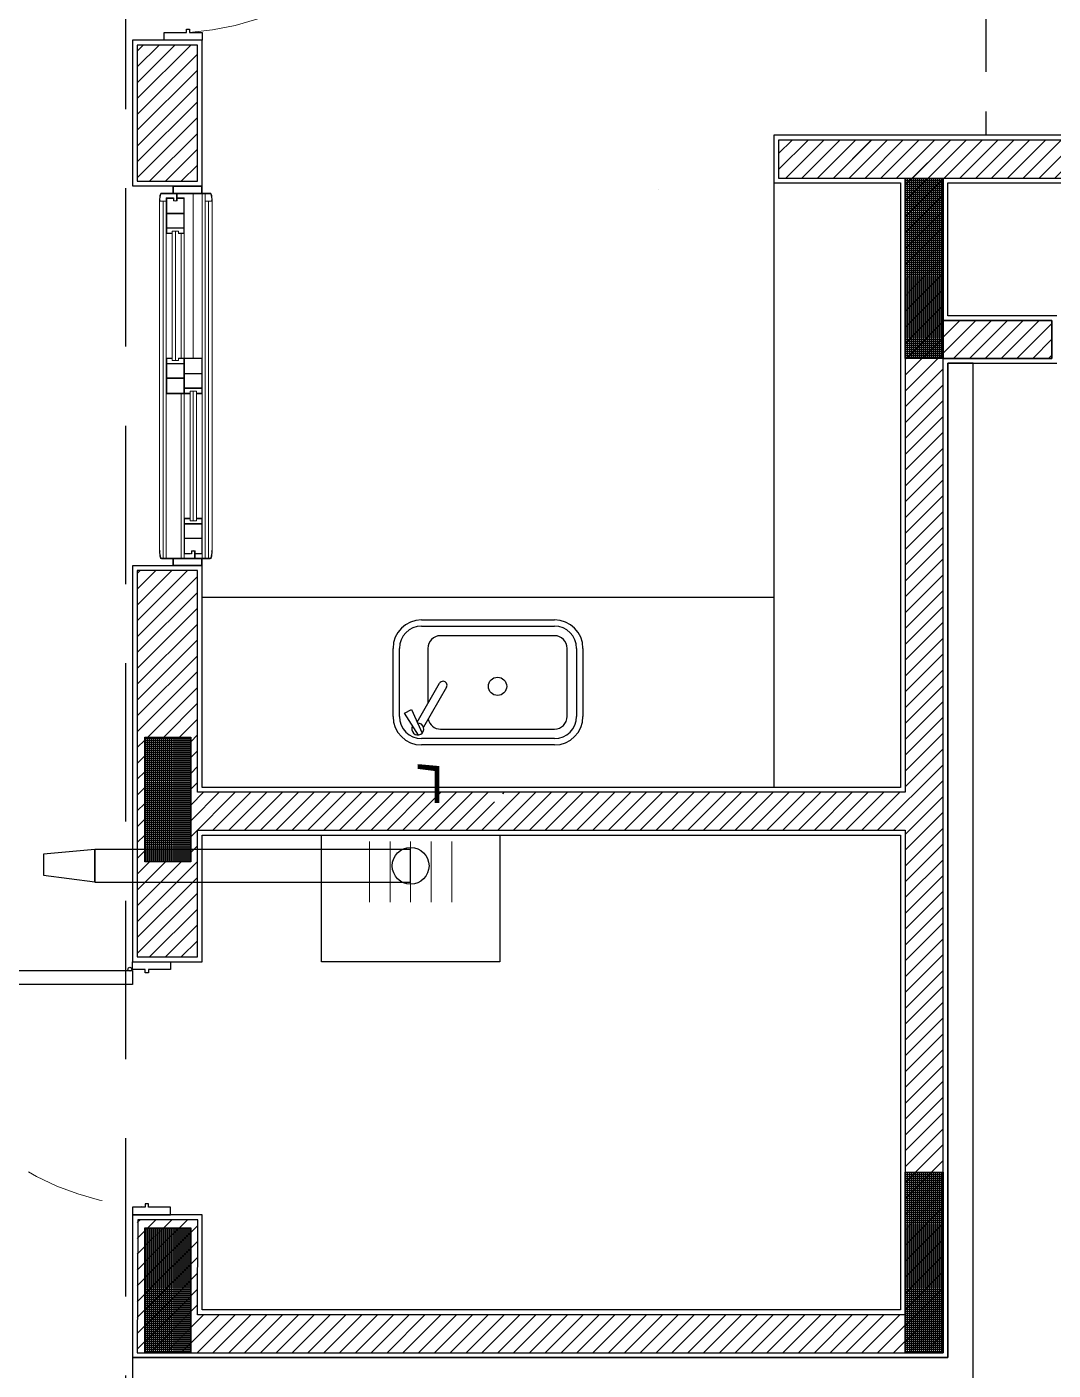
# Model space of a CAD drawing. Extents: x 233 to 569, y -241 to -74.
# Drawn here: x 283.448 to 286.691, y -182.064 to -177.822 of the extents above; entities that cross this region are included whole.
import ezdxf

# ---------------------------------------------------------------- set-up
doc = ezdxf.new("R2010")
doc.units = 0
doc.header["$MEASUREMENT"] = 0
doc.linetypes.add('DASHED2', pattern=[9.524999999999999, 6.35, -3.175])
doc.linetypes.add('TRAZOS', pattern=[0.75, 0.5, -0.25])
for name, color, linetype in [('2D 00 TERRENO RETIROS', 205, 'CONTINUOUS'), ('2D N 0 INST SANIT AGUA CALIENTE', 10, 'DASHED2'), ('2D N 0 INST SANIT AGUA FRIA', 170, 'DASHED2'), ('2D N 0 PB ABER CORTE', 1, 'CONTINUOUS'), ('2D N 0 PB AMOB COCINAS LAVADEROS', 6, 'CONTINUOUS'), ('2D N 0 PB INST SANIT ART', 7, 'CONTINUOUS'), ('2D N 0 PB MUROS MAMP', 1, 'CONTINUOUS'), ('2D N 0 PB MUROS MAMP HATCH', 10, 'CONTINUOUS'), ('2D N 0 PB MUROS REVOQUES', 7, 'CONTINUOUS'), ('2D N 0 PB PROYECCIONES', 7, 'CONTINUOUS'), ('2D N 0 PB REVESTIMIENTO MURETE PIEDRA', 5, 'CONTINUOUS'), ('2D N 00 EST PL COL BORDES', 7, 'CONTINUOUS'), ('2D N 00 EST PL COL HATCH', 92, 'CONTINUOUS')]:
    doc.layers.add(name, color=color, linetype=linetype)
for name, color, linetype, lineweight in [('2D N 0 PB ABER VISTA', 1, 'CONTINUOUS', 9), ('2D N 0 PB INST CALEF CIRCUITO ADIC', 102, 'CONTINUOUS', 0), ('2D VER BORRAR', 241, 'CONTINUOUS', 0)]:
    doc.layers.add(name, color=color, linetype=linetype, lineweight=lineweight)
doc.layers.get('2D N 0 INST SANIT AGUA FRIA').off()
pattern_1 = [(45, (280.6113246150923, -54.48400436863506), (-0.02499999995804921, 0.02499999995804921), [])]
pattern_2 = [(90, (280.6113246150923, -54.48400436863506), (-0.006350000000000027, 1.798808600003241e-18), []), (180, (280.6113246150923, -54.48400436863506), (-2.187633958732528e-18, -0.006350000000000027), [])]

# ---------------------------------------------------------------- blocks, each defined once
blk = doc.blocks.new('Cañilla AF-AC')
at = {"layer": '2D N 0 INST SANIT AGUA CALIENTE', "ltscale": 0.01, "const_width": 0.015}
blk.add_lwpolyline([(-2.167155344068306e-13, 0), (-0.06071651114059406, -1.56319401867222e-13), (-0.06071651114093513, 0.115000000000137)], dxfattribs=at)

msp = doc.modelspace()

# ---------------------------------------------------------------- hatches: boundary and pattern name
at = {"layer": '2D N 0 PB MUROS MAMP HATCH'}
h = msp.add_hatch(dxfattribs=at)
h.set_pattern_fill('JIS_WOOD', color=256, scale=0.05)
h.set_pattern_definition(pattern_1)
h.paths.add_polyline_path([(283.9873011964635, -180.3590768766178), (284.1749058130001, -180.3590768766178), (284.1749058130001, -180.2390768766178), (283.9873013841529, -180.2390768766178), (283.9873013841529, -179.5390768699974), (283.7973025462808, -179.5390768832382), (283.7973073798447, -180.7590769346999), (283.9873029084052, -180.759076934752)])
h.paths.add_polyline_path([(283.8210080448963, -180.4590768578784), (283.8210080448963, -180.0646427244409), (283.9660080448963, -180.0646427644997), (283.9660080448963, -180.4590768979372)], flags=16)
edge = h.paths.add_edge_path()
edge.add_line((286.3434523215224, -178.8689936821121), (286.6869492247222, -178.8689915933986))
edge.add_line((286.6869492247222, -178.8689915933986), (286.6869480087179, -178.7489899409746))
edge.add_line((286.6869480087179, -178.7489899409746), (286.3434533994541, -178.7489920296742))
edge.add_line((286.3434533994541, -178.7489920296742), (286.3434547847517, -178.2990191938247))
edge.add_line((286.3434547847517, -178.2990191938247), (288.486958595915, -178.2990278543884))
edge.add_line((288.486958595915, -178.2990278543884), (288.486958595915, -178.7489919946317))
edge.add_line((288.486958595915, -178.7489919946318), (288.3169504193247, -178.7489901237387))
edge.add_line((288.3169504193246, -178.7489901237387), (288.3169504193246, -178.8690100067638))
edge.add_line((288.3169504193246, -178.8690100067638), (288.6819333093059, -178.8690100067638))
edge.add_line((288.6819333093059, -178.8690100067638), (288.6819333093059, -178.6789291748821))
edge.add_line((288.6819333093059, -178.678929174882), (288.6069562720672, -178.6789285210492))
edge.add_line((288.6069562720673, -178.6789285210492), (288.6069642841759, -177.8291232583607))
edge.add_line((288.6069642841759, -177.8291232583607), (288.4869628220802, -177.8291222124773))
edge.add_line((288.4869628220802, -177.8291222124773), (288.4869597707486, -178.1790278543922))
edge.add_line((288.4869597707487, -178.1790278543922), (285.8234323831721, -178.1790170927371))
edge.add_line((285.8234323831721, -178.1790170927371), (285.8234330108436, -178.2990170927406))
edge.add_line((285.8234330108436, -178.2990170927406), (286.2234325930191, -178.2990187088898))
edge.add_line((286.2234325930191, -178.2990187088898), (286.2234325930191, -180.2390768766178))
edge.add_line((286.2234325930191, -180.2390768766178), (284.9477874209753, -180.2390768766178))
edge.add_arc((284.9353698718179, -180.2534575745467), 0.0189999999999909, 0, 49.18981043102309, ccw=False)
edge.add_arc((284.9353698718179, -180.2534575745467), 0.01900000000000102, -224.99999999995453, 0, ccw=False)
edge.add_line((284.9219348429753, -180.2400225457042), (284.9209891738889, -180.2390768766178))
edge.add_line((284.920989173889, -180.2390768766178), (284.1749058130002, -180.2390768766178))
edge.add_line((284.1749058130001, -180.2390768766178), (284.1749058130001, -180.3590768766178))
edge.add_line((284.1749058130001, -180.3590768766178), (286.2234435749891, -180.3590768766178))
edge.add_line((286.2234435749892, -180.3590768766178), (286.2234517910945, -181.8890768766178))
edge.add_line((286.2234517910945, -181.8890768766178), (283.9873013888451, -181.8890768766178))
edge.add_line((283.9873013888451, -181.8890768766178), (283.9873013063045, -181.8890768766178))
edge.add_line((283.9873013063045, -181.8890768766178), (283.9873028632692, -181.5890769343354))
edge.add_line((283.9873028632691, -181.5890769343354), (283.7974463538327, -181.5890769343354))
edge.add_line((283.7974463538327, -181.5890769343354), (283.797444725489, -182.0090768766179))
edge.add_line((283.797444725489, -182.0090768766179), (286.3434517134489, -182.0090768766179))
edge.add_line((286.3434517134489, -182.0090768766178), (286.3434523215224, -178.8689936821121))
h = msp.add_hatch(dxfattribs=at)
h.set_pattern_fill('ACET-2D-JIS_WOOD', color=256, scale=0.05000000000000002)
h.set_pattern_definition([(44.99999999999999, (280.6113246150923, -54.48400436863506), (-0.02499999995804922, 0.02499999995804921), [])])
h.paths.add_polyline_path([(288.4869614805817, -177.9829559991076), (288.6069628338146, -177.9829559991077), (288.6069642841759, -177.8291232583607), (288.4869628220802, -177.8291222124773)])
h.paths.add_polyline_path([(288.486958595915, -178.2990278543884), (288.486958595915, -178.678929174882), (288.6069562720505, -178.6789303062405), (288.6069628338146, -177.9829559991077), (288.4869614805817, -177.9829559991076), (288.4869597707487, -178.1790278543922), (285.8234323833012, -178.1790417862295), (285.8234330108436, -178.2990170927406)])
h = msp.add_hatch(dxfattribs=at)
h.set_pattern_fill('JIS_WOOD', color=256, scale=0.05)
h.set_pattern_definition(pattern_1)
h.paths.add_polyline_path([(283.987300434973, -177.8791239994887), (283.7972955779161, -177.8791239994761), (283.7972955779162, -178.3090768766178), (283.987300237359, -178.3090768766178)])
h = msp.add_hatch(dxfattribs=at)
h.set_pattern_fill('JIS_WOOD', color=256, scale=0.05)
h.set_pattern_definition(pattern_1)
h.paths.add_polyline_path([(286.6869492247222, -178.8689915933986), (286.6869480087391, -178.7489920296742), (286.3434533994541, -178.7489920296742), (286.3434533994541, -178.8689915933986)])
at = {"layer": '2D N 00 EST PL COL HATCH'}
h = msp.add_hatch(dxfattribs=at)
h.set_pattern_fill('NET', color=256, scale=0.002000000000000009, angle=89.99999999999999)
h.set_pattern_definition([(90, (280.6113246150923, -51.3439211722372), (-0.006350000000000027, 1.798808600003241e-18), []), (180, (280.6113246150923, -51.3439211722372), (-2.187633958732528e-18, -0.006350000000000027), [])])
h.paths.add_polyline_path([(286.3434564595673, -178.2990187088898), (286.2234548893234, -178.2990187088898), (286.2234517910944, -178.86899368022), (286.3434517134489, -178.86899368022)])
h = msp.add_hatch(dxfattribs=at)
h.set_pattern_fill('NET', color=256, scale=0.002000000000000009, angle=89.99999999999999)
h.set_pattern_definition(pattern_2)
h.paths.add_polyline_path([(283.9660080448963, -180.0646427431762), (283.8210080448963, -180.064642724442), (283.8210080448963, -180.4590768578796), (283.9660080448963, -180.4590768766137)])
h = msp.add_hatch(dxfattribs=at)
h.set_pattern_fill('NET', color=256, scale=0.002000000000000009, angle=89.99999999999999)
h.set_pattern_definition(pattern_2)
h.paths.add_polyline_path([(286.3434564595673, -181.4391019052877), (286.2234548893234, -181.4391019052877), (286.2234517910944, -182.0090768766179), (286.3434517134489, -182.0090768766178)])
h = msp.add_hatch(dxfattribs=at)
h.set_pattern_fill('NET', color=256, scale=0.002000000000000009, angle=89.99999999999999)
h.set_pattern_definition(pattern_2)
h.paths.add_polyline_path([(283.9660088138299, -181.6146426727493), (283.8210089466037, -181.6146426783476), (283.8210089466037, -182.0090768117851), (283.9660088138299, -182.0090768061868)])

# ---------------------------------------------------------------- linework, layer by layer
at = {"layer": '2D 00 TERRENO RETIROS', "color": 252, "linetype": 'TRAZOS', "true_color": 0x939598}
msp.add_lwpolyline([(305.3768768611849, -168.241457526504), (305.3768768611849, -170.4808132953818), (306.1388938533723, -196.4174183745178), (283.7609948494671, -193.0814773198305), (283.7609948494674, -165.9197905567733)], dxfattribs=at)
at = {"layer": '2D N 0 PB ABER CORTE'}
for p, q in [((283.032301627705, -180.8015169327567), (283.7823016276923, -180.8015212943934)), ((283.7823016276923, -180.8015212943892), (283.7823013661902, -180.8464875897509)), ((283.7823013661902, -180.8464875897527), (283.0323013662029, -180.8464832281184))]:
    msp.add_line(p, q, dxfattribs=at)
for points in [[(283.962295781462, -177.8291237668415), (283.9622957233069, -177.8391237668413), (284.0022957233043, -177.8391239994618), (284.0022955779165, -177.8641239994614), (283.8822955779187, -177.8641233016), (283.8822957233065, -177.8391233016003), (283.9522957233068, -177.8391237086862), (283.9522957814619, -177.8291237086864)], [(283.822297338425, -180.8090773418583), (283.8222972802699, -180.7990773418584), (283.7822972802724, -180.799077574479), (283.7822971348846, -180.7740775744793), (283.9022971348825, -180.7740768766178), (283.9022972802703, -180.7990768766174), (283.83229728027, -180.7990772837034), (283.8322973384251, -180.8090772837032)], [(283.8223015837492, -181.5390773418456), (283.8223016419042, -181.5490773418455), (283.7823016419068, -181.5490775744659), (283.7823017872946, -181.5740775744656), (283.9023017872925, -181.5740768766041), (283.9023016419047, -181.5490768766044), (283.8323016419043, -181.5490772836903), (283.8323015837492, -181.5390772836905)]]:
    msp.add_lwpolyline(points, close=True, dxfattribs=at)
msp.add_circle((283.7736773583378, -180.7978969538048), 0.005999999999999998, dxfattribs=at)
at = {"layer": '2D N 0 PB ABER VISTA', "color": 1}
for p, q in [((283.9206119528803, -178.3486557146467), (283.8727991640358, -178.3486557146467)), ((283.8733320470296, -178.3466074781442), (283.9088345929918, -178.3466074781442)), ((283.8980813657868, -178.3466074781442), (283.8733320470296, -178.3466074781442)), ((283.909858711243, -178.3240768766178), (283.909858711243, -178.3455833598933)), ((284.0023002304647, -178.3240768766178), (283.909858711243, -178.3240768766178)), ((283.909858711243, -178.3450713007675), (283.9098587112435, -178.3455833598933)), ((283.9119069477451, -178.3261251131204), (283.9119069477451, -178.3460954190188)), ((284.0002519939621, -178.3261251131204), (283.9119069477451, -178.3261251131204)), ((283.912419006871, -178.3466074781442), (283.9997399348367, -178.3466074781442)), ((283.9216360711316, -178.3496798328976), (283.9216360711316, -178.3699282403187)), ((283.923479483984, -178.3703037350384), (283.923479483984, -178.3496798328976)), ((283.9245036022348, -178.3486557146467), (283.9874505158218, -178.3486557146467)), ((283.9245036022348, -178.3486557146467), (284.028606550467, -178.3486557146467)), ((283.990318046925, -178.3486557146467), (284.028606550467, -178.3486557146467)), ((283.9943142865873, -178.3466074781442), (283.9997399348367, -178.3466074781442)), ((284.0002519939621, -178.3460954190188), (284.0002519939621, -178.3261251131204)), ((284.0023002304647, -178.3455833598933), (284.0023002304647, -178.3240768766178)), ((284.0023002304647, -178.3450713007675), (284.0023002304642, -178.3455833598933)), ((284.0280736674731, -178.3466074781442), (284.003324348716, -178.3466074781442)), ((284.003324348716, -178.3466074781442), (284.0280736674731, -178.3466074781442)), ((284.003324348716, -178.3466074781442), (284.0205273568536, -178.3466074781442)), ((283.9115997122699, -178.3624813110379), (283.9115997122699, -178.3703037350384)), ((283.9126238305212, -178.361969251912), (283.9121117713953, -178.361969251912)), ((283.9124459942532, -178.3713122946325), (283.917539598127, -178.3722104344243)), ((283.9131358896466, -178.369874066415), (283.9131358896466, -178.3624813110379)), ((283.917539598127, -178.3706505590354), (283.9131358896466, -178.369874066415)), ((283.9216360711316, -178.3699282403187), (283.917539598127, -178.3706505590354)), ((283.917539598127, -178.3722104344243), (283.9226332020007, -178.3713122946325)), ((283.9681970782015, -179.4856724421978), (283.9681970782015, -179.4778500181972)), ((283.9692211964532, -179.4861845013236), (283.9687091373273, -179.4861845013236)), ((283.9690433601847, -179.4768414586031), (283.974136964059, -179.4759433188113)), ((283.974136964059, -179.4775031942002), (283.9697332555781, -179.4782796868206)), ((283.9697332555781, -179.4782796868206), (283.9697332555781, -179.4856724421978)), ((283.974136964059, -179.4759433188113), (283.9792305679323, -179.4768414586031)), ((283.9782334370632, -179.4782255129169), (283.974136964059, -179.4775031942002)), ((283.9782334370632, -179.4984739203381), (283.9782334370632, -179.4782255129169)), ((283.9800768499156, -179.4778500181972), (283.9800768499156, -179.4994980385889)), ((283.9245036021687, -179.4994980385889), (283.8727991639696, -179.4994980385889)), ((283.8980813657206, -179.501546275091), (283.8733320469635, -179.5015462750915)), ((283.8733320469635, -179.5015462750915), (283.9088345929251, -179.5015462750915)), ((283.9098587111769, -179.5030824524682), (283.9098587111769, -179.5025703933423)), ((283.9098587111769, -179.5240768766178), (283.9098587111769, -179.5025703933423)), ((284.0023002303985, -179.5240768766178), (283.9098587111769, -179.5240768766178)), ((283.9119069476785, -179.5220286401153), (283.9119069476785, -179.5020583342169)), ((284.000251993896, -179.5220286401153), (283.9119069476785, -179.5220286401153)), ((283.9124190068044, -179.5015462750915), (283.9997399347706, -179.5015462750915)), ((283.9245036021687, -179.4994980385889), (283.9874505157557, -179.4994980385889)), ((283.9245036021687, -179.4994980385889), (283.9874505157557, -179.4994980385889)), ((283.9903180468589, -179.4994980385889), (284.0286065504008, -179.4994980385889)), ((283.9943142865211, -179.5015462750915), (283.9997399347706, -179.5015462750915)), ((284.000251993896, -179.5020583342169), (284.000251993896, -179.5220286401153)), ((284.0023002303985, -179.5030824524682), (284.0023002303981, -179.5025703933423)), ((284.0023002303985, -179.5025703933423), (284.0023002303985, -179.5240768766178)), ((284.0280736674069, -179.5015462750915), (284.0033243486498, -179.5015462750915)), ((284.0033243486498, -179.501546275091), (284.0280736674069, -179.5015462750915)), ((284.0033243486498, -179.5015462750915), (284.0205273567874, -179.5015462750915))]:
    msp.add_line(p, q, dxfattribs=at)
at = {"layer": '2D N 0 PB ABER VISTA', "color": 251}
for p, q in [((283.9741548234229, -178.3486557146467), (283.9741548234229, -178.8677503728015)), ((284.0023002304656, -178.3486557146467), (284.0023002304656, -179.4994980385889)), ((284.0121109192833, -178.3486557146467), (284.0121109192833, -179.4994980385889)), ((283.8679653117401, -178.3721187474029), (283.8679653117401, -179.4760350058027)), ((283.8683888565361, -178.3722104344243), (283.8888642870934, -178.3722104344243)), ((283.8786230901496, -178.3722104344243), (283.8786230901496, -179.4994980385889)), ((283.8886230901498, -178.3722104344243), (283.8886230901498, -179.4994980385889)), ((284.0330168579667, -178.3722104344243), (284.0125414274094, -178.3722104344243)), ((284.022352116227, -178.3722104344243), (284.022352116227, -179.4994980385889)), ((284.033455012342, -178.3721119721221), (284.0334550123422, -179.476041781145)), ((283.9354616675241, -178.4746222595446), (283.9354616675241, -178.8677503728015)), ((283.9454616530917, -178.4746222595446), (283.9454616530915, -179.4994980385889)), ((283.9354616675241, -178.9804033804342), (283.9354616675241, -179.4994980385889))]:
    msp.add_line(p, q, dxfattribs=at)
at = {"layer": '2D N 0 PB ABER VISTA'}
for p, q in [((283.8888642870934, -178.4746222595446), (283.8888642870934, -178.361969251912)), ((283.9092410911767, -178.361969251912), (283.8888642870938, -178.361969251912)), ((283.8904004644705, -178.3635054292887), (283.9092410911767, -178.3635054292887)), ((283.8904004644705, -178.3635054292887), (283.8904004644701, -178.4093859269429)), ((283.9092410911767, -178.361969251912), (283.9092410911767, -178.3635054292887)), ((283.925326060385, -178.361969251912), (283.925326060385, -178.3635054292887)), ((283.925326060385, -178.361969251912), (283.9457028644679, -178.361969251912)), ((283.9441666870912, -178.3635054292887), (283.925326060385, -178.3635054292887)), ((283.9441666870912, -178.4093859269429), (283.9441666870912, -178.3635054292887)), ((283.9457028644679, -178.361969251912), (283.9457028644679, -178.4746222595446)), ((283.8904004644701, -178.4129703408222), (283.8904004644701, -178.4551640127717)), ((283.8914245827214, -178.4104100451942), (283.9431425688404, -178.4104100451942)), ((283.9431425688404, -178.4119462225709), (283.8914245827214, -178.4119462225705)), ((283.9441666870912, -178.4551640127717), (283.9441666870912, -178.4129703408222)), ((283.9074165748989, -178.4746222595446), (283.8888642870934, -178.4746222595446)), ((283.8904004644701, -178.4587484266509), (283.8904004644701, -178.4720619639162)), ((283.8914245827214, -178.4561881310225), (283.9431425688404, -178.4561881310225)), ((283.9431425688404, -178.4577243083996), (283.8914245827214, -178.4577243083992)), ((283.8914245827214, -178.4730860821675), (283.9074165748989, -178.4730860821675)), ((283.9074165748975, -178.4667199665633), (283.9074165748989, -178.4746222595446)), ((283.9074165748975, -178.4667199665633), (283.9276983399313, -178.4667199665633)), ((283.9074165748748, -178.4746222595446), (283.9074165748748, -178.8756526657828)), ((283.9175574573854, -178.4667199665633), (283.9175574573961, -178.8756526657828)), ((283.9276983399313, -178.4667199665633), (283.9276983399327, -178.4746222595446)), ((283.9276983399322, -178.4730860821675), (283.9431425688404, -178.473086082167)), ((283.9457028644679, -178.4746222595446), (283.9276983399327, -178.4746222595446)), ((283.9441666870912, -178.4720619639162), (283.9441666870912, -178.4587484266509)), ((283.9074165748075, -178.8677503728015), (283.888864287002, -178.8677503728015)), ((283.888864287002, -178.8677503728015), (283.888864287002, -178.9804033804342)), ((283.8904004643787, -178.8836242056952), (283.8904004643787, -178.87031066843)), ((283.8904004643787, -178.929402291524), (283.8904004643787, -178.8872086195745)), ((283.89142458263, -178.8692865501787), (283.9074165748075, -178.8692865501787)), ((283.943142568749, -178.8846483239465), (283.89142458263, -178.884648323947)), ((283.89142458263, -178.8861845013237), (283.943142568749, -178.8861845013237)), ((283.9074165748061, -178.8756526657828), (283.9074165748075, -178.8677503728015)), ((283.9074165748061, -178.8756526657828), (283.9276983398399, -178.8756526657828)), ((283.9457028643765, -178.8677503728015), (283.9276983398413, -178.8677503728015)), ((283.9276983398399, -178.8756526657828), (283.9276983398408, -178.8677503728015)), ((283.9276983398408, -178.8692865501787), (283.943142568749, -178.8692865501791)), ((283.9441666869998, -178.87031066843), (283.9441666869998, -178.8836242056952)), ((283.9441666869998, -178.8872086195745), (283.9441666869998, -178.929402291524)), ((283.9454616530238, -178.8677503728015), (284.0023002303988, -178.8677503728015)), ((283.9454616530238, -178.9804033804342), (283.9454616530238, -178.8677503728015)), ((283.9457028643765, -178.9804033804342), (283.9457028643765, -178.8677503728015)), ((283.9469978304014, -178.8692865501787), (283.9469978304005, -178.9151670478325)), ((284.0007640530221, -178.8692865501787), (283.9469978304014, -178.8692865501782)), ((283.9640139408293, -178.8692865501782), (283.9640139408293, -178.8677503728015)), ((283.984295705864, -178.8692865501785), (283.984295705864, -178.8677503728015)), ((284.0007640530221, -178.9151670478325), (284.0007640530221, -178.8692865501787)), ((284.0023002303988, -178.8677503728015), (284.0023002303988, -178.9804033804342)), ((283.8904004643791, -178.9788672030575), (283.8904004643787, -178.9329867054032)), ((283.943142568749, -178.9304264097752), (283.89142458263, -178.9304264097757)), ((283.89142458263, -178.9319625871519), (283.943142568749, -178.9319625871519)), ((283.9441666869998, -178.9329867054032), (283.9441666869998, -178.9788672030575)), ((283.9469978304005, -178.9187514617117), (283.9469978304005, -178.9609451336612)), ((283.9480219486522, -178.9161911660838), (283.9997399347712, -178.9161911660838)), ((283.9997399347712, -178.9177273434605), (283.9480219486522, -178.9177273434605)), ((284.0007640530221, -178.9609451336612), (284.0007640530221, -178.9187514617117)), ((283.9253260602936, -178.9804033804342), (283.8888642870024, -178.9804033804342)), ((283.8904004643791, -178.9788672030575), (283.9253260602936, -178.9788672030575)), ((283.9441666869998, -178.9788672030575), (283.9253260602936, -178.9788672030575)), ((283.9253260602936, -178.9804033804342), (283.9457028643765, -178.9804033804342)), ((283.9640139408293, -178.9804033804342), (283.9454616530238, -178.9804033804342)), ((283.9469978304005, -178.9645295475405), (283.9469978304005, -178.9778430848057)), ((283.9480219486522, -178.961969251912), (283.9997399347712, -178.961969251912)), ((283.9997399347712, -178.9635054292892), (283.9480219486522, -178.9635054292892)), ((283.9480219486522, -178.978867203057), (283.9640139408293, -178.978867203057)), ((283.9640139408284, -178.9725010874529), (283.9842957058618, -178.9725010874529)), ((283.9640139408284, -178.9725010874529), (283.9640139408293, -178.9804033804342)), ((283.9640139408174, -179.3814337866723), (283.9640139408171, -178.9804033804342)), ((283.9741548233418, -179.3814337866723), (283.9741548233451, -178.9725010874529)), ((283.9842957058618, -178.9725010874529), (283.9842957058631, -178.9804033804342)), ((283.9842957058627, -178.978867203057), (283.9997399347712, -178.978867203057)), ((284.0023002303988, -178.9804033804342), (283.9842957058636, -178.9804033804342)), ((283.9842957058533, -179.3814337866723), (283.9842957058538, -178.9804033804342)), ((284.0007640530221, -178.9778430848057), (284.0007640530221, -178.9645295475405)), ((283.9454616530249, -179.373531493691), (283.9454616530249, -179.4861845013236)), ((283.9640139408305, -179.373531493691), (283.9454616530249, -179.373531493691)), ((283.9469978304016, -179.3894053265847), (283.9469978304016, -179.3760917893194)), ((283.9469978304016, -179.4351834124134), (283.9469978304016, -179.392989740464)), ((283.9480219486534, -179.3750676710682), (283.9640139408305, -179.3750676710682)), ((283.9997399347724, -179.390429444836), (283.9480219486534, -179.390429444836)), ((283.9480219486534, -179.3919656222131), (283.9997399347724, -179.3919656222131)), ((283.9640139408295, -179.3814337866723), (283.9640139408305, -179.373531493691)), ((283.9640139408295, -179.3814337866723), (283.9842957058629, -179.3814337866723)), ((283.9842957058629, -179.3814337866723), (283.9842957058647, -179.373531493691)), ((284.0023002303999, -179.373531493691), (283.9842957058647, -179.373531493691)), ((283.9842957058638, -179.3750676710682), (283.9997399347724, -179.3750676710682)), ((284.0007640530232, -179.3760917893194), (284.0007640530232, -179.3894053265847)), ((284.0007640530232, -179.392989740464), (284.0007640530232, -179.4351834124134)), ((284.0023002303999, -179.4861845013236), (284.0023002303999, -179.373531493691)), ((283.9469978304026, -179.4846483239465), (283.9469978304016, -179.4387678262927)), ((283.9997399347724, -179.4362075306647), (283.9480219486534, -179.4362075306647)), ((283.9480219486534, -179.4377437080414), (283.9997399347724, -179.4377437080414)), ((284.0007640530232, -179.4387678262927), (284.0007640530232, -179.4846483239465)), ((283.9658384571087, -179.4861845013236), (283.9454616530259, -179.4861845013236)), ((283.9469978304026, -179.4846483239465), (283.9658384571087, -179.4846483239465)), ((283.9658384571087, -179.4861845013236), (283.9658384571087, -179.4846483239469)), ((283.9819234263171, -179.4861845013236), (283.9819234263171, -179.4846483239469)), ((284.0007640530232, -179.4846483239465), (283.9819234263171, -179.4846483239465)), ((283.9819234263171, -179.4861845013236), (284.0023002303999, -179.4861845013236))]:
    msp.add_line(p, q, dxfattribs=at)
at = {"layer": '2D N 0 PB ABER VISTA', "linetype": 'TRAZOS', "ltscale": 0.5}
for centre, start, end in [((283.9054725458303, -176.9797944234357), 273.7834797375547, 349.5140156359402), ((283.8791250071367, -180.6897479984128), 190.4859843640598, 266.2165202624453)]:
    msp.add_arc(centre, 0.8612062535051431, start, end, dxfattribs=at)
at = {"layer": '2D N 0 PB ABER VISTA', "color": 1}
for centre, radius, start, end in [((283.9441666870907, -178.3701621979222), 0.07680886884000031, 163.8723797868123, 180.7742908581452), ((283.9441666870907, -178.3701621979222), 0.07527269146320024, 163.9866055760414, 180.1014749831948), ((283.8733320470296, -178.3496798328976), 0.00307235475359985, 90, 163.8723797868329), ((283.8727991640358, -178.3496798328976), 0.001024118251199963, 90, 163.9866055760414), ((283.9088345929918, -178.3455833598933), 0.001024118251200022, 270, 0), ((283.912419006871, -178.3460954190188), 0.0005120591255999522, 180, 270), ((283.9206119528803, -178.3496798328976), 0.001024118251200007, 0, 90), ((283.9245036022348, -178.3496798328976), 0.001024118251199904, 90, 180), ((283.9997399348367, -178.3460954190188), 0.0005120591256000405, 270, 0), ((284.003324348716, -178.3455833598933), 0.001024118251200022, 180, 270.000000000026), ((284.0280736674731, -178.3496798328976), 0.00307235475359985, 16.12762021316712, 90), ((284.028606550467, -178.3496798328976), 0.001024118251199963, 16.01339442395864, 90), ((283.957239027412, -178.3701621979222), 0.07527269146320024, 359.8985250168053, 16.01339442395864), ((283.957239027412, -178.3701621979222), 0.07680886884000031, 359.2257091418809, 16.1276202131877), ((283.8683888565361, -178.3711863161731), 0.001024118251200089, 180.7742908581191, 60.43845310690997), ((283.9121117713953, -178.3624813110379), 0.0005120591256000405, 90, 180), ((283.9126238305212, -178.3703037350384), 0.001024118251200022, 180.0000000000261, 260.0000000000212), ((283.9126238305212, -178.3624813110379), 0.0005120591255999522, 0, 90), ((283.9224553657327, -178.3703037350384), 0.001024118251200054, 280.000000000005, 0), ((284.0330168579667, -178.3711863161731), 0.001024118251200089, 119.56154689309, 359.2257091418809), ((283.9441666870246, -179.4779915553134), 0.07680886884000031, 179.2257091418548, 196.1276202131877), ((283.8683888564699, -179.4769674370626), 0.001024118251200089, 299.56154689309, 179.2257091418809), ((283.9441666870246, -179.4779915553134), 0.07527269146320024, 179.8985250168052, 196.0133944239586), ((283.9692211964532, -179.4778500181972), 0.001024118251199904, 99.9999999999788, 180), ((283.9687091373273, -179.4856724421978), 0.0005120591255999816, 180, 270), ((283.9692211964532, -179.4856724421978), 0.0005120591255999522, 270, 0), ((283.9790527316648, -179.4778500181972), 0.001024118251200025, 0, 79.99999999999498), ((283.9572390273458, -179.4779915553134), 0.07527269146320024, 343.9866055760414, 0.1014749831947861), ((283.9572390273458, -179.4779915553134), 0.07680886884000031, 343.8723797868123, 0.7742908581191429), ((284.0330168579005, -179.4769674370626), 0.001024118251200089, 0.7742908581191429, 240.43845310691), ((283.8733320469635, -179.4984739203381), 0.00307235475359985, 196.1276202131671, 270), ((283.8727991639696, -179.4984739203381), 0.001024118251199963, 196.0133944239586, 270), ((283.9088345929251, -179.5025703933423), 0.001024118251200022, 0, 90), ((283.9124190068044, -179.5020583342169), 0.0005120591255999522, 90, 180), ((283.9874505157557, -179.4984739203381), 0.001024118251200007, 269.9999999999739, 0), ((283.9997399347706, -179.5020583342169), 0.0005120591256000405, 0, 90), ((284.0033243486498, -179.5025703933423), 0.001024118251200022, 89.99999999997395, 180), ((284.0280736674069, -179.4984739203381), 0.00307235475359985, 270, 343.8723797868329), ((284.0286065504008, -179.4984739203381), 0.001024118251199963, 270, 343.9866055760414)]:
    msp.add_arc(centre, radius, start, end, dxfattribs=at)
at = {"layer": '2D N 0 PB ABER VISTA'}
for centre, radius, start, end in [((283.8914245827214, -178.4093859269429), 0.001024118251200022, 180, 270), ((283.8914245827214, -178.4129703408222), 0.001024118251200022, 90.00000000002606, 180), ((283.9431425688404, -178.4093859269429), 0.001024118251199993, 270, 0), ((283.9431425688404, -178.4129703408222), 0.001024118251200022, 0, 90), ((283.8914245827214, -178.4551640127717), 0.001024118251200022, 180, 270), ((283.8914245827214, -178.4587484266509), 0.001024118251199993, 90, 180), ((283.8914245827214, -178.4720619639162), 0.001024118251200022, 180, 270), ((283.9431425688404, -178.4551640127717), 0.001024118251200022, 270, 0), ((283.9431425688404, -178.4587484266509), 0.001024118251199904, 0, 90.00000000002606), ((283.9431425688404, -178.4720619639162), 0.001024118251200022, 270, 0), ((283.89142458263, -178.87031066843), 0.001024118251200022, 90, 180), ((283.89142458263, -178.8836242056952), 0.001024118251199993, 180, 270), ((283.89142458263, -178.8872086195745), 0.001024118251200022, 90, 180), ((283.943142568749, -178.87031066843), 0.001024118251200022, 0, 90), ((283.943142568749, -178.8836242056952), 0.001024118251199904, 269.9999999999739, 0), ((283.943142568749, -178.8872086195745), 0.001024118251200022, 0, 90), ((283.89142458263, -178.929402291524), 0.001024118251200022, 180, 269.9999999999739), ((283.89142458263, -178.9329867054032), 0.001024118251200022, 90, 180), ((283.943142568749, -178.929402291524), 0.001024118251200022, 270, 0), ((283.943142568749, -178.9329867054032), 0.001024118251199993, 0, 90), ((283.9480219486522, -178.9151670478325), 0.001024118251200022, 180, 270), ((283.9480219486522, -178.9187514617117), 0.001024118251200022, 90.00000000002606, 180), ((283.9997399347712, -178.9151670478325), 0.001024118251199993, 270, 0), ((283.9997399347712, -178.9187514617117), 0.001024118251200022, 0, 90), ((283.9480219486522, -178.9609451336612), 0.001024118251200022, 180, 270), ((283.9480219486522, -178.9645295475405), 0.001024118251199993, 90, 180), ((283.9480219486522, -178.9778430848057), 0.001024118251200022, 180, 270), ((283.9997399347712, -178.9609451336612), 0.001024118251200022, 270, 0), ((283.9997399347712, -178.9645295475405), 0.001024118251199904, 0, 90.00000000002606), ((283.9997399347712, -178.9778430848057), 0.001024118251200022, 270, 0), ((283.9480219486534, -179.3760917893194), 0.001024118251200022, 90, 180), ((283.9480219486534, -179.3894053265847), 0.001024118251199993, 180, 270), ((283.9480219486534, -179.392989740464), 0.001024118251200022, 90, 180), ((283.9997399347724, -179.3760917893194), 0.001024118251200022, 0, 90), ((283.9997399347724, -179.3894053265847), 0.001024118251199904, 269.9999999999739, 0), ((283.9997399347724, -179.392989740464), 0.001024118251200022, 0, 90), ((283.9480219486534, -179.4351834124134), 0.001024118251200022, 180, 269.9999999999739), ((283.9480219486534, -179.4387678262927), 0.001024118251200022, 90, 180), ((283.9997399347724, -179.4351834124134), 0.001024118251200022, 270, 0), ((283.9997399347724, -179.4387678262927), 0.001024118251199993, 0, 90)]:
    msp.add_arc(centre, radius, start, end, dxfattribs=at)
at = {"layer": '2D N 0 PB AMOB COCINAS LAVADEROS'}
for p, q in [((285.8084330893021, -178.3140170321354), (285.8084430800545, -180.2240768766178)), ((285.8084399416472, -179.6240674294356), (284.0023013841529, -179.624076876654))]:
    msp.add_line(p, q, dxfattribs=at)
at = {"layer": '2D N 0 PB INST CALEF CIRCUITO ADIC'}
for p, q in [((284.5309173493791, -180.3946518722252), (284.5309173493791, -180.5860493293101)), ((284.5959173493792, -180.3946518722252), (284.5959173493792, -180.5860493293101)), ((284.6609173493792, -180.3946518722252), (284.6609173493792, -180.5860493293101)), ((284.7259173493792, -180.3946518722252), (284.7259173493792, -180.5860493293101)), ((284.7909173493792, -180.3946518722252), (284.7909173493792, -180.5860493293101))]:
    msp.add_line(p, q, dxfattribs=at)
at = {"layer": '2D N 0 PB INST SANIT ART', "ltscale": 0.8}
for p, q in [((284.6953698783054, -179.6944575745468), (285.1153698783046, -179.6944575745467)), ((284.6953698783054, -179.7144575745468), (285.1153698783046, -179.7144575745467)), ((284.6053698783045, -179.9994575745467), (284.6053698783045, -179.7844575745467)), ((284.6253698783045, -179.9994575745467), (284.6253698783045, -179.7844575745467)), ((285.1853698783045, -179.7844575745467), (285.1853698783045, -179.9994575745467)), ((285.2053698783046, -179.7844575745467), (285.2053698783046, -179.9994575745467)), ((285.1153698783046, -180.0694575745466), (284.6953698783045, -180.0694575745467)), ((285.1153698783046, -180.0894575745466), (284.6953698783045, -180.0894575745467))]:
    msp.add_line(p, q, dxfattribs=at)
at = {"layer": '2D N 0 PB INST SANIT ART'}
for p, q in [((284.6816534811149, -180.0173107151568), (284.7525386289521, -179.8945336534293)), ((284.7742939193508, -179.9070940095362), (284.7012689044755, -180.0335761980438)), ((284.6416389994957, -179.9894684607047), (284.6640215540784, -179.9780636573596)), ((284.6854506433222, -180.0581828554358), (284.6416389994957, -179.9894684607047)), ((284.6640215540784, -179.9780636573596), (284.6973013423958, -180.052141423951))]:
    msp.add_line(p, q, dxfattribs=at)
msp.add_lwpolyline([(284.7162230572064, -180.0076750192777, 0.3548306040404654), (284.7553698783045, -180.0394575745466), (285.1153698783047, -180.0394575745468, 0.414213562372296), (285.1553698783046, -179.9994575745467), (285.1553698783046, -179.7844575745468, 0.414213562373095), (285.1153698783046, -179.7444575745467), (284.7553698783045, -179.7444575745468, 0.414213562373095), (284.7153698783046, -179.7844575745468), (284.7153698783046, -179.9589120194457)], format="xyb", dxfattribs=at)
for points in [[(284.3790698259509, -180.3740768766178), (284.9427648728075, -180.3740768766178), (284.9427648728075, -180.7748165960548), (284.3790698259509, -180.7748165960548)], [(283.6627270992929, -180.4195071839286), (283.5005345575591, -180.4347176413435), (283.5005345575591, -180.5007667566863), (283.6627270992929, -180.5223228773503)], [(284.6609173493792, -180.4195071839286), (283.6627270992929, -180.4195071839286), (283.6627270992929, -180.5230107039563), (284.6609173493792, -180.5230107039563)]]:
    msp.add_lwpolyline(points, close=True, dxfattribs=at)
for centre, radius in [((284.9353698783045, -179.9044575745472), 0.02893537651641509), ((284.6609173493792, -180.4712589439425), 0.05804426201002855)]:
    msp.add_circle(centre, radius, dxfattribs=at)
at = {"layer": '2D N 0 PB INST SANIT ART', "ltscale": 0.8}
for centre, radius, start, end in [((284.6953698783054, -179.7844575745468), 0.08999999999996362, 90, 180), ((285.1153698783046, -179.7844575745468), 0.08999999999996362, 0, 90), ((284.6953698783054, -179.7844575745468), 0.06999999999996362, 90, 180), ((285.1153698783046, -179.7844575745468), 0.06999999999996362, 0, 90), ((284.6953698783045, -179.9994575745467), 0.08999999999996362, 180, 270), ((284.6953698783045, -179.9994575745467), 0.06999999999996362, 180, 270), ((285.1153698783046, -179.9994575745467), 0.09000000000007731, 270.0000000001563, 0), ((285.1153698783046, -179.9994575745467), 0.0700000000000773, 270.0000000001563, 0)]:
    msp.add_arc(centre, radius, start, end, dxfattribs=at)
at = {"layer": '2D N 0 PB INST SANIT ART'}
for centre, radius, start, end in [((284.7634161485489, -179.9008138314826), 0.01256035610673223, 330.0000000000053, 150.0000000000053), ((284.6833698783045, -180.0394575745466), 0.01884053416009834, 148.7016624605317, 90.77539999991387)]:
    msp.add_arc(centre, radius, start, end, dxfattribs=at)
at = {"layer": '2D N 0 PB MUROS MAMP'}
msp.add_lwpolyline([(283.987300434973, -177.8791239994887), (283.7972955779161, -177.8791239994761), (283.7972955779162, -178.3090768766178), (283.987300237359, -178.3090768766178)], close=True, dxfattribs=at)
msp.add_lwpolyline([(288.4869597707487, -178.1790278543922), (285.8234323831721, -178.1790170927371), (285.8234330108436, -178.2990170927406), (286.2234325930191, -178.2990187088898), (286.2234325930191, -180.2390768766178), (283.9873013841529, -180.2390768766178), (283.9873013841529, -179.624076876617), (283.9873013841578, -179.5390768766178), (283.7973003176316, -179.5390768766178), (283.7973073798447, -180.7590769346999), (283.9873029084052, -180.759076934752), (283.9873011964635, -180.3590768766178), (286.2234435749892, -180.3590768766178), (286.2234517910945, -181.8890768766178), (283.9873013888451, -181.8890768766178), (283.9884372465472, -181.5890769343354), (283.798580712725, -181.5890769343354), (283.7974446673337, -182.0090768766179), (286.3434517134489, -182.0090768766178), (286.3434523215224, -178.8689936821121), (286.6869492247222, -178.8689915933986), (286.6869480087179, -178.7489899409746), (286.3434533994541, -178.7489920296742), (286.3434547847517, -178.2990191938247), (288.486958595915, -178.2990278543884)], dxfattribs=at)
at = {"layer": '2D N 0 PB MUROS MAMP HATCH'}
msp.add_lwpolyline([(286.3434533994541, -178.7489920296742), (286.6869492247222, -178.7489920296742), (286.6869492247222, -178.8689915933986), (286.3434533994541, -178.8689915933986)], close=True, dxfattribs=at)
at = {"layer": '2D N 0 PB MUROS REVOQUES'}
msp.add_lwpolyline([(284.0023004418673, -177.8641239994897), (283.7822955779162, -177.8641239994751), (283.7822955779162, -178.3240768766178), (284.0023002304647, -178.3240768766178)], close=True, dxfattribs=at)
for points in [[(288.4719599015552, -178.164027793787), (285.8084323047126, -178.164017032131), (285.8084330893021, -178.3140170321354), (286.2084325930192, -178.3140186482842), (286.2084325930192, -180.2240768766178), (284.0023013841529, -180.2240768766178), (284.0023013841529, -179.6240768766178), (284.0023013841586, -179.5240768766178), (283.7823002303987, -179.5240768766178), (283.7823074997895, -180.7740769346958), (284.0023029411176, -180.7740769347561), (284.0023011964636, -180.3740768766178), (286.208443655539, -180.3740768766178), (286.2084517105442, -181.8740768766178), (284.0023013841529, -181.8740768766178), (284.0023029411176, -181.5740769343354), (283.7824464119877, -181.5740769343354), (283.7824446673337, -182.0240768766179), (286.3584517105442, -182.0240768766178), (286.3584523186177, -178.8839935909014), (286.7019493767204, -178.8839915021869)], [(286.7019478567194, -178.7339898497643), (286.3584534456338, -178.7339919384627), (286.3584547385722, -178.3140192544303), (288.471958595915, -178.3140277937829)]]:
    msp.add_lwpolyline(points, dxfattribs=at)
at = {"layer": '2D N 0 PB PROYECCIONES', "linetype": 'TRAZOS', "ltscale": 0.5}
msp.add_line((286.4784636678179, -176.9641266713886), (286.4784588197974, -178.1640197392908), dxfattribs=at)
at = {"layer": '2D N 0 PB REVESTIMIENTO MURETE PIEDRA'}
msp.add_lwpolyline([(283.7824446673337, -182.0240768766179), (283.7824446673337, -182.1040768766179), (286.4384516950522, -182.1040773909505), (286.4384321145737, -178.8839931045655), (286.3584523186177, -178.8839935909014), (286.3584517105442, -182.0240768766178)], close=True, dxfattribs=at)
at = {"layer": '2D N 00 EST PL COL BORDES'}
for points in [[(286.2234325930191, -178.2990187088898), (286.3434523215224, -178.2990187088898), (286.3434523215224, -178.8689936821121), (286.2234325930191, -178.8689936821121)], [(286.2234325930191, -178.2990187088898), (286.3434523215224, -178.2990187088898), (286.3434523215224, -178.8689936821121), (286.2234325930191, -178.8689936821121)], [(283.8210080448963, -180.0646427244409), (283.9660080448963, -180.0646427644997), (283.9660080448963, -180.4590768979372), (283.8210080448963, -180.4590768578784)], [(286.2234325930191, -181.4391019052877), (286.3434523215224, -181.4391019052877), (286.3434523215224, -182.00907687851), (286.2234325930191, -182.00907687851)], [(283.8210090736251, -181.6146426757292), (283.9660088856471, -181.6146426960231), (283.9660088856471, -182.0090768294606), (283.8210090736251, -182.0090768091667)]]:
    msp.add_lwpolyline(points, close=True, dxfattribs=at)
at = {"layer": '2D VER BORRAR'}
msp.add_lwpolyline([(285.4437735351035, -178.3350897489093), (285.4439986266555, -178.3350897489093)], dxfattribs=at)

# ---------------------------------------------------------------- block references
at = {"layer": '2D N 0 INST SANIT AGUA FRIA', "rotation": 180}
msp.add_blockref('Cañilla AF-AC', (284.6833698783034, -180.1576452622139), dxfattribs=at)

doc.saveas('drawing.dxf')
